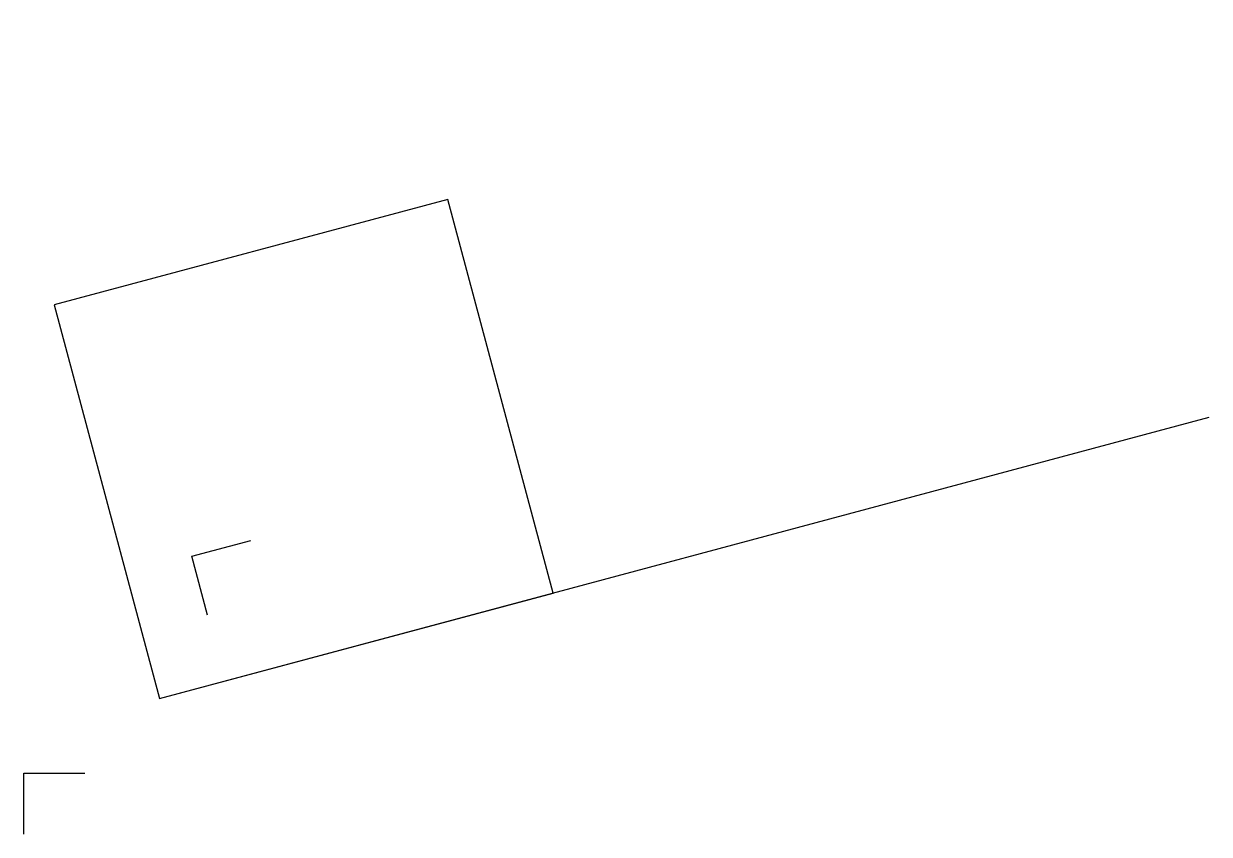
# Model space of a CAD drawing. Header units: millimetres. Extents: x 0 to 8727, y 0 to 5968.
import ezdxf

# ---------------------------------------------------------------- set-up
doc = ezdxf.new("R2010")
doc.units = ezdxf.units.MM

# ---------------------------------------------------------------- blocks, each defined once
blk = doc.blocks.new('CHAIR')
for p, q in [((0, 0), (0, 450)), ((0, 450), (450, 450))]:
    blk.add_line(p, q)
blk = doc.blocks.new('ROOM')
blk.add_lwpolyline([(0, 0), (3000, 0), (3000, 3000), (0, 3000)], close=True)
blk.add_blockref('CHAIR', (500, 500))
blk = doc.blocks.new('FLOOR')
blk.add_line((0, 0), (8000, 0))
blk.add_blockref('ROOM', (0, 0))

msp = doc.modelspace()

# ---------------------------------------------------------------- block references
at = {"rotation": 15}
msp.add_blockref('FLOOR', (1000, 1000), dxfattribs=at)
msp.add_blockref('CHAIR', (0, 0))

doc.saveas('drawing.dxf')
